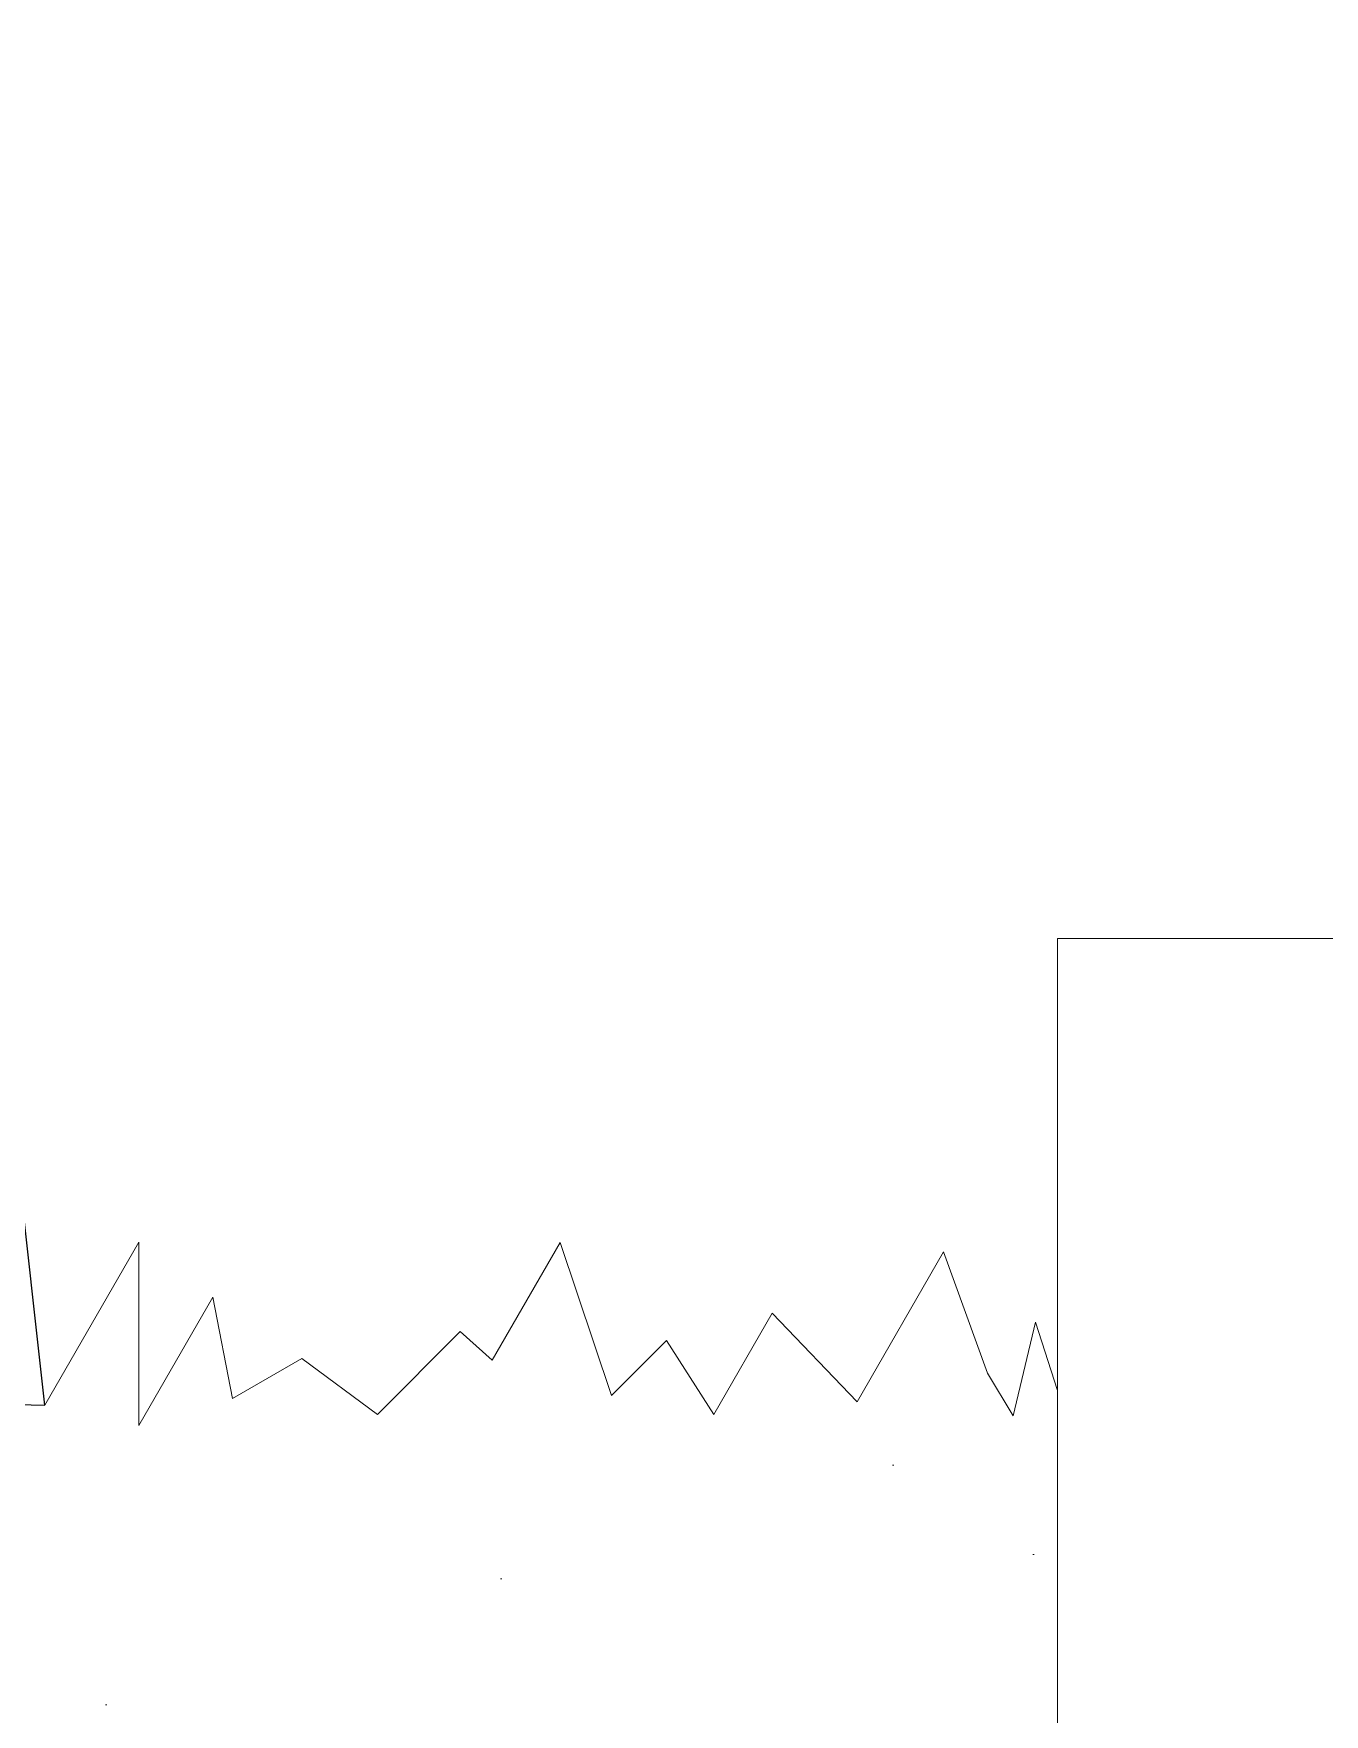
# Model space of a CAD drawing. Header units: millimetres. Extents: x 607619 to 1211550, y 1310734 to 2622648.
# Drawn here: x 607657.263 to 607658.097, y 1311006.785 to 1311007.871 of the extents above; entities that cross this region are included whole.
import ezdxf

# ---------------------------------------------------------------- set-up
doc = ezdxf.new("R2010")
doc.units = ezdxf.units.MM
doc.layers.add('acera', color=8, linetype='Continuous')
doc.layers.add('elenarbi-Trees', color=42, linetype='Continuous')

# ---------------------------------------------------------------- blocks, each defined once
blk = doc.blocks.new('A$C7BB81706')
at = {"layer": 'elenarbi-Trees', "color": 3}
blk.add_lwpolyline([(302.427, 152.996), (300.74, 100.746), (296.238, 57.263), (293.989, 32.542), (291.178, 13.44), (288.93, 4.45), (288.965, 0.868), (324.795, 0), (321.104, 33.198), (321.496, 48.408), (320.285, 61.713), (320.285, 75.624), (323.009, 95.583), (323.614, 130.36), (325.122, 170.83)], dxfattribs=at)

msp = doc.modelspace()

# ---------------------------------------------------------------- hatches: boundary and pattern name
at = {"lineweight": 0}
h = msp.add_hatch(dxfattribs=at)
h.set_pattern_fill('AR-SAND', scale=0.214949, style=0)
h.set_pattern_definition([(37.5, (467700.62427, 1042515.6743), (-0.0135403658, 0.41416903983), [0, -0.3267226358, 0, -0.36541347426, 0, -0.34929229157]), (7.5, (467700.62427, 1042515.6743), (0.3804119144, 0.6066177639), [0, -0.17625826405, 0, -0.29448027043, 0, -0.1128482788]), (327.5, (467700.3599, 1042515.6743), (0.66938199825, 0.0012164085), [0, -0.10747455125, 0, -0.3869083845, 0, -0.5051303909]), (317.5, (467700.3599, 1042515.6743), (0.6461642157, 0.188655575), [0, -0.05373727563, 0, -0.25363994095, 0, -0.29018128838])])
h.paths.add_polyline_path([(607657.9245, 1311007.0058), (607652.8, 1311007.0058), (607652.8, 1311006.3964), (607657.9245, 1311006.3964)])

# ---------------------------------------------------------------- linework, layer by layer
at = {"color": 7, "lineweight": 0}
for p, q in [((607657.2705, 1311006.9851), (607657.3313, 1311007.0904)), ((607657.3313, 1311007.0904), (607657.3313, 1311006.972)), ((607657.5594, 1311007.0142), (607657.6034, 1311007.0903)), ((607657.6034, 1311007.0903), (607657.6366, 1311006.9915)), ((607657.7951, 1311006.9874), (607657.8509, 1311007.0841)), ((607657.8509, 1311007.0841), (607657.8794, 1311007.0059)), ((607657.3313, 1311006.972), (607657.3791, 1311007.0549)), ((607657.3791, 1311007.0549), (607657.3917, 1311006.9895)), ((607657.7025, 1311006.9792), (607657.7402, 1311007.0446)), ((607657.7402, 1311007.0446), (607657.7951, 1311006.9874)), ((607657.8959, 1311006.9782), (607657.9103, 1311007.0388)), ((607657.9103, 1311007.0388), (607657.9245, 1311006.9946)), ((607657.4854, 1311006.9792), (607657.5388, 1311007.0327)), ((607657.5388, 1311007.0327), (607657.5594, 1311007.0142)), ((607657.6366, 1311006.9915), (607657.6721, 1311007.027)), ((607657.6721, 1311007.027), (607657.7025, 1311006.9792)), ((607657.3917, 1311006.9895), (607657.4365, 1311007.0153)), ((607657.4365, 1311007.0153), (607657.4854, 1311006.9792)), ((607657.5594, 1311007.0142), (607657.5594, 1311007.0142)), ((607657.8794, 1311007.0059), (607657.8959, 1311006.9782))]:
    msp.add_line(p, q, dxfattribs=at)
at = {"layer": 'acera', "color": 7, "lineweight": 0}
for p, q in [((607658.1473, 1311007.2866), (607657.9245, 1311007.2866)), ((607657.9245, 1311007.2866), (607657.9245, 1311006.099))]:
    msp.add_line(p, q, dxfattribs=at)

# ---------------------------------------------------------------- block references
at = {"color": 7, "lineweight": 0, "xscale": 0.01934541924245423, "yscale": 0.01934541924245423, "zscale": 0.01934541924245423}
msp.add_blockref('A$C7BB81706', (607650.9872, 1311006.9851), dxfattribs=at)

doc.saveas('drawing.dxf')
